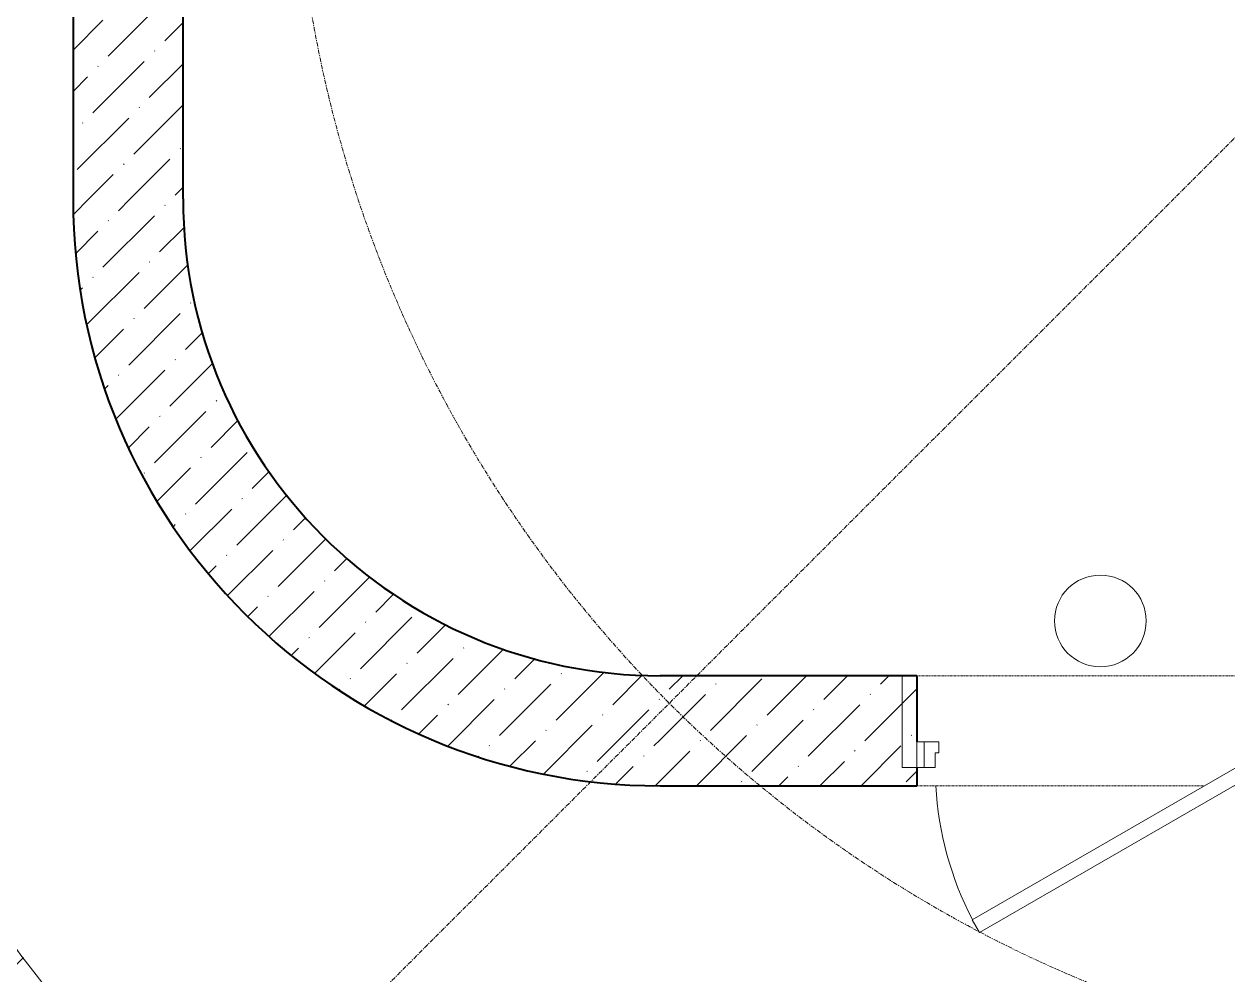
# Model space of a CAD drawing. Header units: millimetres. Extents: x 223 to 163467, y -12002 to 99672.
# Drawn here: x 125144 to 128425, y 16116 to 18708 of the extents above; entities that cross this region are included whole.
import ezdxf

# ---------------------------------------------------------------- set-up
doc = ezdxf.new("R2010")
doc.units = ezdxf.units.MM
doc.linetypes.add('ADSK_Линия сетки', pattern=[21, 12, -3, 3, -3])
doc.linetypes.add('Сверху_2_', pattern=[3.96875, 2.38125, -1.5875])
for name, color, linetype, lineweight in [('A-AREA', 7, 'Continuous', 9), ('A-DETL-GENF', 7, 'Continuous', 9), ('A-DOOR', 7, 'Continuous', 9), ('A-DOOR-FRAM', 7, 'Continuous', 15), ('A-DOOR-IDEN', 7, 'Continuous', 9), ('A-WALL', 7, 'Continuous', 9), ('A-WALL-PATT', 7, 'Continuous', 18), ('I-WALL', 7, 'Continuous', 9), ('S-GRID', 7, 'Continuous', 9)]:
    doc.layers.add(name, color=color, linetype=linetype, lineweight=lineweight)
pattern_1 = [(45, (0, 0), (42.0948, 154.348), [198.438, -39.688, 1.676, -38.011])]

# ---------------------------------------------------------------- blocks, each defined once
blk = doc.blocks.new('Дверь-Проем - 2100_h_х1000-2633508-Уровень 6')
at = {"layer": 'A-DETL-GENF', "linetype": 'Сверху_2_', "lineweight": 20}
for p, q in [((-371.6, 150), (-508.2, 150)), ((491.8, 150), (-291.6, 150)), ((-508.2, -150), (491.8, -150))]:
    blk.add_line(p, q, dxfattribs=at)
at = {"layer": 'A-DETL-GENF', "lineweight": 40}
for p, q in [((-508.2, 150), (-508.2, 100)), ((491.8, 100), (491.8, 150)), ((-508.2, 30), (-508.2, -150)), ((491.8, -150), (491.8, 30))]:
    blk.add_line(p, q, dxfattribs=at)
blk = doc.blocks.new('КДП Вышка - КР_rvt-1-Уровень 6')
at = {"layer": 'A-WALL-PATT', "lineweight": 20}
h = blk.add_hatch(dxfattribs=at)
h.set_pattern_fill('FP_1', color=256, style=0, pattern_type=2)
h.set_pattern_definition(pattern_1)
h.paths.add_polyline_path([(-3208.4, -977.6), (-2980.5, -977.6), (-2980.5, 719.6), (-3280.5, 719.6), (-3280.5, -977.6)], flags=0)
h = blk.add_hatch(dxfattribs=at)
h.set_pattern_fill('FP_1', color=256, style=0, pattern_type=2)
h.set_pattern_definition(pattern_1)
h.paths.add_polyline_path([(-1680.5, -2577.6), (-1680.5, -2277.6), (-1807.9, -2271.3), (-1934.1, -2252.6), (-2057.9, -2221.6), (-2178, -2178.7), (-2293.3, -2124.1), (-2402.7, -2058.5), (-2505.2, -1982.5), (-2599.7, -1896.8), (-2685.4, -1802.3), (-2761.4, -1699.9), (-2827, -1590.4), (-2881.5, -1475.1), (-2924.5, -1355), (-2955.5, -1231.2), (-2974.2, -1105), (-2980.5, -977.6), (-3280.5, -977.6), (-3274.4, -1117.1), (-3256.2, -1255.4), (-3226, -1391.7), (-3184, -1524.8), (-3130.6, -1653.8), (-3066.1, -1777.6), (-2991.1, -1895.3), (-2906.2, -2006.1), (-2811.9, -2109), (-2709, -2203.3), (-2598.2, -2288.3), (-2480.5, -2363.3), (-2356.7, -2427.7), (-2227.7, -2481.1), (-2094.6, -2523.1), (-1958.3, -2553.3), (-1820, -2571.5)], flags=0)
h = blk.add_hatch(dxfattribs=at)
h.set_pattern_fill('FP_1', color=256, style=0, pattern_type=2)
h.set_pattern_definition(pattern_1)
h.paths.add_polyline_path([(2163.4, -2577.6), (4919.5, -2577.6), (4919.5, -2277.6), (19.5, -2277.6), (19.5, -2577.6), (820.5, -2577.6)], flags=0)
h.paths.add_polyline_path([(-1680.5, -2577.6), (-980.5, -2577.6), (-980.5, -2277.6), (-1680.5, -2277.6)], flags=0)
at = {"layer": 'I-WALL', "lineweight": 40}
for p, q in [((-3280.5, 719.6), (-3280.5, -977.6)), ((-2980.5, -977.6), (-2980.5, 719.6)), ((-980.5, -2277.6), (-1680.5, -2277.6)), ((-1680.5, -2577.6), (-980.5, -2577.6))]:
    blk.add_line(p, q, dxfattribs=at)
for radius in [1600, 1300]:
    blk.add_arc((-1680.5, -977.6), radius, 180, 270, dxfattribs=at)
at = {"lineweight": 20, "rotation": 180}
blk.add_blockref('Дверь-Проем - 2100_h_х1000-2633508-Уровень 6', (-488.7, -2427.6), dxfattribs=at)
blk = doc.blocks.new('AC_Дверь_Однопольная_Стальная_ГОСТ31173-2003 - ДГВ КПН 2070-960 М2-759137-Уровень 6')
at = {"layer": 'A-DOOR', "lineweight": 15}
for p, q in [((-450, 125), (329.4, 575)), ((329.4, 575), (349.4, 540.4)), ((349.4, 540.4), (-430, 90.4)), ((-430, 90.4), (-450, 125))]:
    blk.add_line(p, q, dxfattribs=at)
at = {"layer": 'A-DOOR', "lineweight": 18}
for p, q in [((-500, 125), (-480, 125)), ((-500, 55), (-500, 125)), ((-480, 125), (-480, 55)), ((480, 125), (500, 125)), ((480, 55), (480, 125)), ((500, 125), (500, 55)), ((-480, 55), (-500, 55)), ((500, 55), (480, 55))]:
    blk.add_line(p, q, dxfattribs=at)
at = {"layer": 'A-DOOR'}
blk.add_arc((-450, 125), 900, 3.1922, 27.4462, dxfattribs=at)
at = {"layer": 'A-DOOR-FRAM'}
for p, q in [((-480, 125), (-450, 125)), ((-480, 55), (-480, 125)), ((-450, 125), (-450, 85)), ((450, 125), (480, 125)), ((450, 85), (450, 125)), ((480, 125), (480, 55)), ((-450, 85), (-440, 85)), ((-440, 85), (-440, 55)), ((440, 85), (450, 85)), ((440, 55), (440, 85)), ((-440, 55), (-480, 55)), ((480, 55), (440, 55))]:
    blk.add_line(p, q, dxfattribs=at)
blk = doc.blocks.new('ADSK_Марка_Дверь_ГОСТ21-501-2001 - Марка экземпляра_ADSK_Позиция-777718-Уровень 6')
at = {"layer": 'A-DOOR-IDEN'}
blk.add_circle((0, 0), 2.5, dxfattribs=at)
blk = doc.blocks.new('оси')
at = {"layer": 'S-GRID', "linetype": 'ADSK_Линия сетки'}
blk.add_line((86612.7, 19097.7), (80436.2, 12921.1), dxfattribs=at)
for radius, start, end in [(6000, 192.09621, 182.95219), (3500, 177.3315, 161.4375)]:
    blk.add_arc((86612.7, 19097.7), radius, start, end, dxfattribs=at)

msp = doc.modelspace()

# ---------------------------------------------------------------- hatches: boundary and pattern name
at = {"layer": 'A-WALL-PATT', "lineweight": 15}
h = msp.add_hatch(dxfattribs=at)
h.set_pattern_fill('FP_2', color=256, style=0, pattern_type=2)
h.set_pattern_definition([(45, (128558.12, 19209.2), (-224.506, 224.506), []), (45, (128637.5, 19209.2), (0, 449.013), []), (45, (128478.74, 19209.2), (0, 449.013), [])])
h.paths.add_polyline_path([(129377.6, 13741.6), (129643.6, 13747.9), (129909, 13766.9), (130173.2, 13798.5), (130435.5, 13842.6), (130695.5, 13899.2), (130952.5, 13968), (131205.9, 14049), (131455.2, 14142), (131699.8, 14246.8), (131939.1, 14363), (132172.6, 14490.5), (132399.8, 14629), (132620.1, 14778.1), (132833.1, 14937.6), (133038.3, 15107), (133235.2, 15285.9), (133423.3, 15474.1), (133602.3, 15670.9), (133771.6, 15876.1), (133931.1, 16089.1), (134080.2, 16309.4), (134218.7, 16536.6), (134346.2, 16770.1), (134462.5, 17009.4), (134567.2, 17254), (134660.2, 17503.3), (134741.2, 17756.7), (134810, 18013.7), (134866.6, 18273.7), (134910.7, 18536.1), (134942.3, 18800.2), (134961.3, 19065.6), (134967.6, 19331.6), (134667.6, 19331.6), (134661.2, 19072), (134642.1, 18813.1), (134610.4, 18555.4), (134566, 18299.6), (134509.1, 18046.2), (134439.8, 17796), (134358.4, 17549.5), (134264.9, 17307.2), (134159.7, 17069.8), (134043, 16837.9), (133915, 16612), (133776.1, 16392.6), (133626.6, 16180.4), (133466.8, 15975.7), (133297.2, 15779.1), (133118.2, 15591), (132930.2, 15412), (132733.6, 15242.4), (132528.9, 15082.6), (132316.6, 14933.1), (132097.2, 14794.2), (131871.3, 14666.2), (131639.4, 14549.5), (131393, 14440.8), (131159.8, 14350.8), (130913.2, 14269.4), (130663, 14200.1), (130409.6, 14143.2), (130153.8, 14098.9), (129896.1, 14067.1), (129637.2, 14048), (129377.6, 14041.6), (129118, 14048), (128859.1, 14067.1), (128601.4, 14098.9), (128345.6, 14143.2), (128092.2, 14200.1), (127842, 14269.4), (127595.5, 14350.8), (127353.2, 14444.3), (127115.8, 14549.5), (126883.9, 14666.2), (126658, 14794.2), (126438.6, 14933.1), (126226.4, 15082.6), (126021.2, 15242.8), (125825.1, 15412), (125637, 15591), (125458, 15779.1), (125288.4, 15975.7), (125128.6, 16180.4), (124979.1, 16392.6), (124840.2, 16612), (124712.2, 16837.9), (124595.5, 17069.8), (124490.3, 17307.2), (124396.8, 17549.5), (124315.4, 17796), (124246.1, 18046.2), (124189.3, 18299.6), (124144.9, 18555.4), (124113.1, 18813.1), (124094, 19072), (124087.6, 19331.6), (123787.6, 19331.6), (123793.9, 19065.6), (123812.9, 18800.2), (123844.5, 18536.1), (123890.3, 18266), (123945.2, 18013.7), (124014, 17756.7), (124095.1, 17503.3), (124188, 17254), (124292.8, 17009.4), (124409, 16770.1), (124536.5, 16536.6), (124678.2, 16304.7), (124824.1, 16089.1), (124983.6, 15876.1), (125153, 15670.9), (125331.9, 15474.1), (125520.1, 15285.9), (125716.9, 15107), (125922.1, 14937.6), (126135.1, 14778.1), (126355.4, 14629), (126582.6, 14490.5), (126816.1, 14363), (127055.4, 14246.8), (127300, 14142), (127549.3, 14049), (127802.7, 13968), (128059.7, 13899.2), (128319.7, 13842.6), (128582.1, 13798.5), (128846.2, 13766.9), (129111.6, 13747.9)], flags=0)

# ---------------------------------------------------------------- linework, layer by layer
at = {"layer": 'A-AREA', "lineweight": 15}
for start, end in [(180, 186.0571), (188.0362, 192.1257), (194.4651, 198.2132), (200.6643, 204.3357), (206.7868, 210.5349), (212.8743, 216.9638), (218.9429, 231.0571), (233.0362, 237.1257), (239.4651, 243.2132), (245.6643, 249.3357), (251.7868, 255.5349), (257.8743, 261.9638), (263.9429, 270)]:
    msp.add_arc((126877.6, 18231.6), 1300, start, end, dxfattribs=at)
at = {"layer": 'A-WALL', "lineweight": 15}
for p, q in [((127577.6, 16931.6), (127537.6, 16931.6)), ((127537.6, 16931.6), (127537.6, 16681.6)), ((127537.6, 16681.6), (127577.6, 16681.6))]:
    msp.add_line(p, q, dxfattribs=at)
for radius in [5786, 5690]:
    msp.add_arc((129377.6, 19331.6), radius, 180, 0, dxfattribs=at)
at = {"layer": 'I-WALL', "lineweight": 15}
for radius in [5790, 5590, 5590, 5290]:
    msp.add_arc((129377.6, 19331.6), radius, 180, 0, dxfattribs=at)
at = {"layer": 'S-GRID', "linetype": 'ADSK_Линия сетки', "lineweight": 15}
for radius, start, end in [(6000, 169.59621, 160.45219), (3500, 177.3315, 161.4375)]:
    msp.add_arc((129377.6, 19331.6), radius, start, end, dxfattribs=at)

# ---------------------------------------------------------------- block references
at = {"lineweight": 15}
msp.add_blockref('КДП Вышка - КР_rvt-1-Уровень 6', (128558.1, 19209.2), dxfattribs=at)
at = {"layer": 'A-DOOR', "lineweight": 15, "rotation": 180}
msp.add_blockref('AC_Дверь_Однопольная_Стальная_ГОСТ31173-2003 - ДГВ КПН 2070-960 М2-759137-Уровень 6', (128077.6, 16806.6), dxfattribs=at)
at = {"layer": 'A-DOOR-IDEN', "lineweight": 15, "xscale": 49.99999999999998, "yscale": 49.99999999999998, "zscale": 49.99999999999998}
msp.add_blockref('ADSK_Марка_Дверь_ГОСТ21-501-2001 - Марка экземпляра_ADSK_Позиция-777718-Уровень 6', (128077.6, 17081), dxfattribs=at)

# ---------------------------------------------------------------- next in the draw order: block references
at = {"lineweight": 15}
msp.add_blockref('оси', (42764.9, 233.9), dxfattribs=at)

doc.saveas('drawing.dxf')
